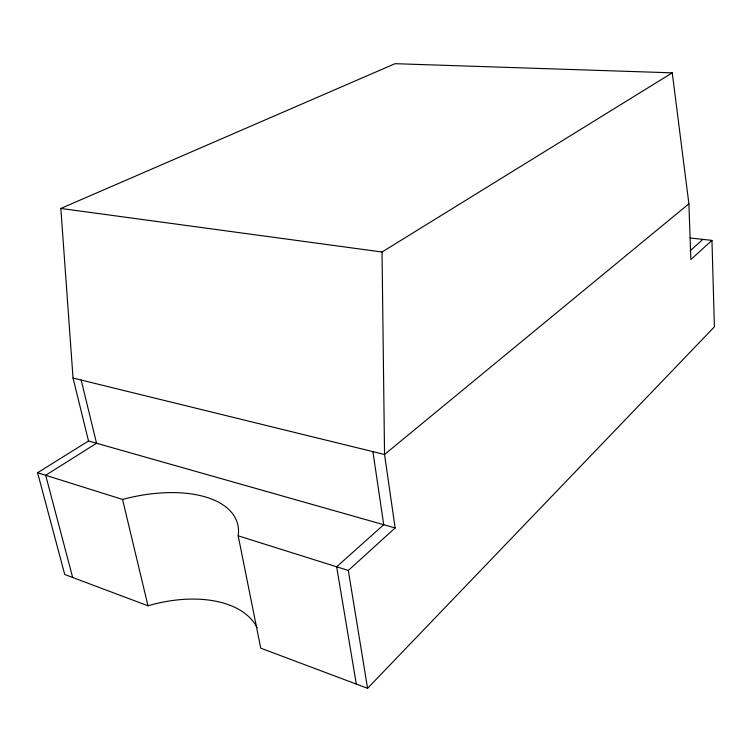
<?xml version="1.0" encoding="UTF-8"?>
<svg xmlns="http://www.w3.org/2000/svg" width="752" height="752" viewBox="0 0 752 752"><rect width="100%" height="100%" fill="white"/><g stroke="black" fill="none" stroke-linecap="round" stroke-linejoin="round"><path stroke-width="1.13" d="M257.099 627.666A103.738 60.639 -18.5 0 0 147.984 605.792L64.728 574.5L37.6 472.726L122.557 499.441A107.931 54.887 -16.2 0 1 238.187 535.819L260.747 648.168L367.578 688.315L714.4 326.847L711.956 240.386L690.054 237.98M367.578 688.315L348.317 570.458L395.138 527.951L384.545 454.49L382.035 252.014L672.241 72.841L688.898 203.801L690.872 259.525L711.956 240.386M690.129 250.811L702.894 239.39M688.898 203.801L384.545 454.49L73.038 378.049L60.837 208.445L395.035 63.685L672.241 72.841M37.6 472.726L88.52 440.982L395.138 527.951M60.837 208.445L382.035 252.014M238.187 535.819L348.317 570.458M72.662 577.48L45.684 475.264L96.557 443.257L81.169 380.051M73.038 378.049L88.52 440.982M122.557 499.441L147.984 605.792M356.298 684.076L336.661 566.792L383.727 524.717L372.898 451.642"/></g></svg>
